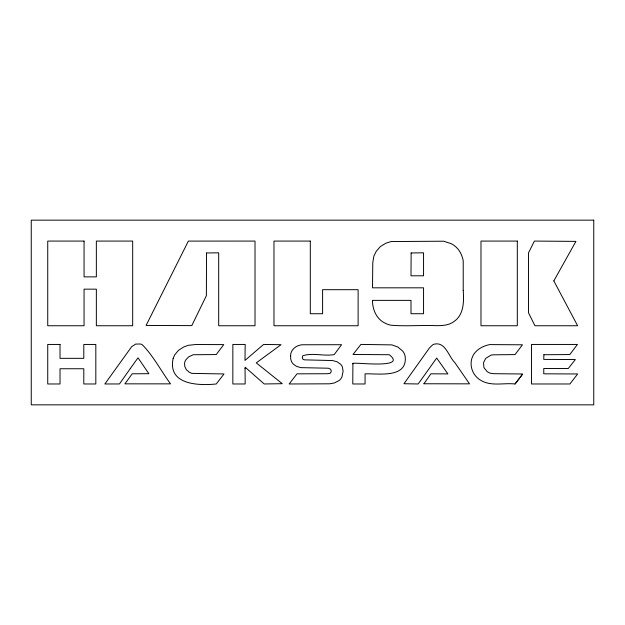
<?xml version="1.0" encoding="UTF-8"?>
<svg xmlns="http://www.w3.org/2000/svg" width="625" height="625" viewBox="0 0 625 625"><rect width="100%" height="100%" fill="white"/><g stroke="black" fill="none" stroke-linecap="round" stroke-linejoin="round"><path stroke-width="0.94" d="M520.18 377.336L522.656 373.984L493.852 373.695L490.031 373.172L487.336 371.789L483.914 367.633L483.523 362.727L485.648 358.43L490.641 355.312A10.461 10.461 0 0 1 493.055 354.82L515.039 354.594L522.445 344.797L489.664 344.594C482.234 346.086 474.625 350.375 472.055 357.914A15.031 15.031 0 0 0 471.359 360.641C470.023 368.297 473.867 376.273 480.555 380.188C490.867 386.672 503.805 382.688 515.055 383.977L519.539 378.172M515.055 383.977L522.133 374.734M463.219 290.312C463.961 301.273 464.117 314.781 453.805 321.656C448.094 325.844 440.828 325.734 434.055 325.602C419.617 325.125 405.008 326.469 390.633 325.172A24.805 24.805 0 0 1 384.758 322.977C376.328 318.906 372.469 309.297 372.461 300.375L411 300.375L411 313.727L423.555 313.727L423.555 287.82L372.508 287.82L372.781 262.688L373.883 256.031L376.25 251.312L380.375 246.555L385.953 243.172L391.109 241.555L443.727 241.211L451.164 243.68A19.125 19.125 0 0 1 454.289 245.586C459.242 249.125 462.055 254.852 463.219 260.711L463.219 290.312M206.531 252.961L206.383 295.703L191.789 325.617L146.094 325.438L188.367 241.094L255.016 241.078L255.016 325.75L218.688 325.75L218.688 252.82L206.531 252.961M245.055 368.305L245.172 383.977L232.844 383.977L232.844 344.445L245.195 344.445L244.984 360.414L263.594 344.445L281.039 344.688L256.266 362.875L282.289 383.703L264.227 383.969L245.141 367.188L245.055 368.305M411.133 252.961L411 275.797L423.555 275.797L423.555 252.82L411.133 252.961M352.906 363.812L352.766 383.977L365.062 383.977L365.062 373.859C377.328 373.266 407.352 378.883 405.227 356.875A12.578 12.578 0 0 0 402.852 351.227L397.875 347.031L391.914 344.883L360.914 344.422L353.016 354.461L389.234 354.727C409.328 370.258 347.844 360.93 352.906 363.812M290.578 355.844L290.75 359.188L291.57 361.648A9.711 9.711 0 0 0 293.312 364.125L296.523 366.375L300.758 367.633L328.32 368.219L330.711 369.266L331.203 371.016A5.188 5.188 0 0 1 331.109 371.906L330.148 373.273L327.062 373.727L297.023 373.828L289.156 383.977L329.625 383.805L334.344 382.969L339.086 380.578A9.984 9.984 0 0 0 341.984 376.836L343.109 371.094L342.344 366.891A8.562 8.562 0 0 0 340.75 364.391L337.156 361.812L332.578 360.555L304.352 359.852L302.781 359.094L302.328 357.07A2.547 2.547 0 0 1 302.969 355.711C312.617 352.523 324.273 356.453 334.211 354.594L341.57 344.703L302.078 344.773A8.875 8.875 0 0 0 299.93 345.195C294.906 346.25 290.539 350.516 290.578 355.844M543.891 354.727L543.734 359.398L575.344 359.539L568.297 368.484L543.758 368.484L543.758 373.82L577.664 373.961L569.914 383.977L531.469 383.977L531.469 344.445L577.453 344.445L569.797 354.562L543.891 354.727M173.172 358.328C167.289 384.992 198.781 385.773 216.266 383.977L224.016 373.961L191.789 373.375L189.164 372.156L186.305 369.656L184.781 366.406L184.562 363.773A8.492 8.492 0 0 1 185.734 359.945L188.625 356.891L193.18 354.734L216.25 354.562L223.758 344.602L195.844 344.523L188.438 345.281L183.68 346.984L178.477 350.344L174.727 354.836L173.172 358.328M423.922 383.766L469.516 383.844L454.812 362.562C448.633 356.672 445.625 341.805 434.602 344.07A7.727 7.727 0 0 0 432.492 344.961L429.453 347.961L403.969 383.727L418.164 383.977L436.688 358.062L447.867 373.898L430.898 373.812L423.922 383.766M553.82 280.898L577.625 325.75L534.922 325.75L528.531 312.852L528.531 252.82L534.406 241.078L575.922 241.383L553.82 280.898M130.32 368.539L119.453 383.953L104.852 383.977L131.703 346.641L135.711 344.078L140.328 344A7.211 7.211 0 0 1 142.203 344.664C153.461 355.992 161.023 370.961 170.547 383.859L124.914 383.844L132.211 373.789L148.867 373.695L138.016 357.812L130.32 368.539M593.75 220.156L31.25 220.156L31.25 404.844L593.75 404.844L593.75 220.156M84.062 241.078L47.734 241.078L47.734 325.75L84.062 325.75L84.062 289.156L96.352 289.156L96.352 325.75L132.68 325.75L132.68 241.078L96.352 241.078L96.352 276.867L84.062 276.867L84.062 241.078M310.305 241.078L273.977 241.078L273.977 325.75L358.117 325.75L358.117 289.688L322.594 289.688L322.594 313.727L310.305 313.727L310.305 241.078M517.312 241.078L480.984 241.078L480.984 325.75L517.312 325.75L517.312 241.078M60.023 344.445L47.734 344.445L47.734 383.977L60.023 383.977L60.023 368.75L83.797 368.75L83.797 383.977L95.82 383.977L95.82 344.445L83.797 344.445L83.797 358.336L60.023 358.336L60.023 344.445"/></g></svg>
